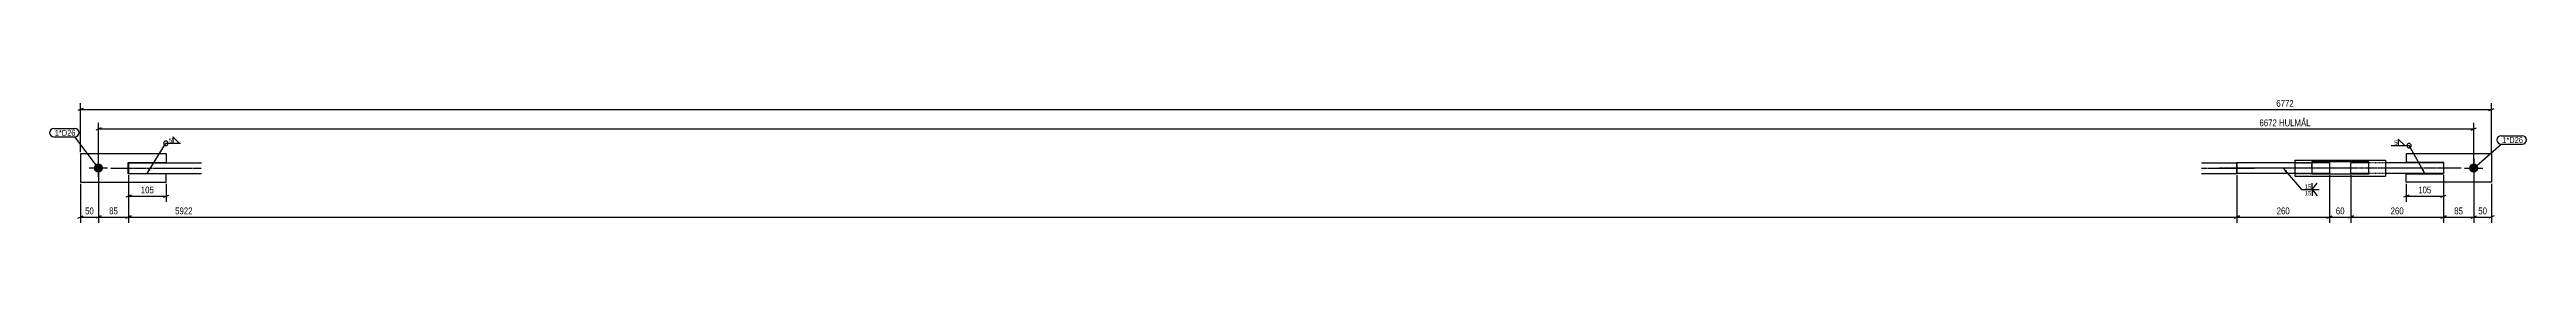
# Model space of a CAD drawing. Header units: millimetres. Extents: x 12 to 20000, y -28 to 363.
# Drawn here: x 12 to 6969, y 12 to 363 of the extents above; entities that cross this region are included whole.
import ezdxf

# ---------------------------------------------------------------- set-up
doc = ezdxf.new("R2010")
doc.units = ezdxf.units.MM
doc.linetypes.add('DXK_LINE_DOT2', pattern=[3.9198, 1.9599, -1.9599])
doc.linetypes.add('DXK_LINE_DOT3', pattern=[5.9187, 2.979, -0.9799, 0.9799, -0.9799])
for name, color, linetype in [('MÅLSÆTNING', 7, 'Continuous'), ('STÅL', 7, 'Continuous'), ('TEKST', 7, 'Continuous')]:
    doc.layers.add(name, color=color, linetype=linetype)
doc.styles.add('Arial Narrow', font='ARIALN.TTF', dxfattribs={"height": 0.2})

msp = doc.modelspace()

# ---------------------------------------------------------------- hatches: boundary and pattern name
at = {"layer": 'STÅL', "linetype": 'Continuous'}
for points in [[(149.2, 153.1, -1), (149.2, 179.1, -1)], [(6820.9, 179.1, -1), (6820.9, 153.1, -1)]]:
    msp.add_hatch(color=96, dxfattribs=at).paths.add_polyline_path(points)
at = {"layer": 'TEKST', "linetype": 'Continuous'}
msp.add_hatch(color=3, dxfattribs=at).paths.add_polyline_path([(6291.6, 154.5), (6285.9, 166.1), (6296.4, 158.5)])

# ---------------------------------------------------------------- linework, layer by layer
at = {"layer": 'MÅLSÆTNING', "color": 7, "linetype": 'Continuous'}
for p, q in [((99.2, 211.1), (99.2, 348.6)), ((6870.9, 211.1), (6870.9, 348.6)), ((106.7, 333.8), (91.7, 327.8)), ((156.7, 279.1), (141.7, 273.1)), ((149.2, 171.1), (149.2, 293.8)), ((6813.4, 273.1), (6828.4, 279.1)), ((6820.9, 171.1), (6820.9, 293.8)), ((6863.4, 327.8), (6878.4, 333.8)), ((149.2, 276.1), (6820.9, 276.1)), ((149.2, 161.1), (149.2, 12)), ((234.2, 146.1), (234.2, 12)), ((234.2, 146.1), (234.2, 12)), ((6155.9, 146.1), (6155.9, 12)), ((6155.9, 146.1), (6155.9, 12)), ((6415.9, 146.1), (6415.9, 12)), ((6475.9, 146.1), (6475.9, 12)), ((6475.9, 146.1), (6475.9, 12)), ((6735.9, 146.1), (6735.9, 12)), ((6820.9, 161.1), (6820.9, 12)), ((99.2, 121.1), (99.2, 12)), ((6870.9, 121.1), (6870.9, 12)), ((91.7, 25), (106.7, 31)), ((156.7, 31), (141.7, 25)), ((149.2, 28), (234.2, 28)), ((241.7, 31), (226.7, 25)), ((226.7, 25), (241.7, 31)), ((234.2, 28), (6155.9, 28)), ((6163.4, 31), (6148.4, 25)), ((6148.4, 25), (6163.4, 31)), ((6408.4, 25), (6423.4, 31)), ((6415.9, 28), (6475.9, 28)), ((6483.4, 31), (6468.4, 25)), ((6483.4, 31), (6468.4, 25)), ((6743.4, 31), (6728.4, 25)), ((6735.9, 28), (6820.9, 28)), ((6813.4, 25), (6828.4, 31)), ((6878.4, 31), (6863.4, 25))]:
    msp.add_line(p, q, dxfattribs=at)
at = {"layer": 'STÅL', "color": 2, "linetype": 'Continuous'}
for p, q in [((339.2, 206.1), (99.2, 206.1)), ((99.2, 206.1), (99.2, 126.1)), ((233.2, 150.1), (233.2, 182.1)), ((233.2, 182.1), (339.2, 182.1)), ((339.2, 150.1), (233.2, 150.1)), ((234.2, 181.1), (439.2, 181.1)), ((234.2, 181.1), (234.2, 158.6)), ((234.2, 158.6), (234.2, 151.1)), ((234.2, 151.1), (439.2, 151.1)), ((339.2, 206.1), (339.2, 182.1)), ((339.2, 126.1), (339.2, 150.1)), ((6055.9, 181.1), (6155.9, 181.1)), ((6055.9, 151.1), (6155.9, 151.1)), ((6318.4, 181.1), (6155.9, 181.1)), ((6155.9, 151.1), (6155.9, 181.1)), ((6155.9, 181.1), (6155.9, 179)), ((6155.9, 179), (6155.9, 151.1)), ((6318.4, 151.1), (6155.9, 151.1)), ((6318.4, 188.6), (6573.4, 188.6)), ((6318.4, 188.6), (6318.4, 143.6)), ((6318.4, 143.6), (6573.4, 143.6)), ((6525.9, 183.6), (6365.9, 183.6)), ((6365.9, 183.6), (6365.9, 148.6)), ((6415.9, 181.1), (6365.9, 181.1)), ((6415.9, 151.1), (6365.9, 151.1)), ((6525.9, 148.6), (6365.9, 148.6)), ((6415.9, 181.1), (6415.9, 158.6)), ((6415.9, 158.6), (6415.9, 151.1)), ((6525.9, 181.1), (6475.9, 181.1)), ((6475.9, 151.1), (6475.9, 181.1)), ((6525.9, 151.1), (6475.9, 151.1)), ((6525.9, 148.6), (6525.9, 183.6)), ((6573.4, 188.6), (6573.4, 143.6)), ((6735.9, 181.1), (6573.4, 181.1)), ((6735.9, 151.1), (6573.4, 151.1)), ((6870.9, 206.1), (6630.9, 206.1)), ((6630.9, 206.1), (6630.9, 182.1)), ((6736.9, 182.1), (6630.9, 182.1)), ((6630.9, 126.1), (6630.9, 150.1)), ((6630.9, 150.1), (6736.9, 150.1)), ((6735.9, 181.1), (6735.9, 151.1)), ((6736.9, 150.1), (6736.9, 182.1)), ((6870.9, 206.1), (6870.9, 126.1)), ((99.2, 126.1), (339.2, 126.1)), ((6870.9, 126.1), (6630.9, 126.1))]:
    msp.add_line(p, q, dxfattribs=at)
at = {"layer": 'STÅL', "color": 96, "linetype": 'Continuous'}
for p, q in [((175.2, 166.1), (123.2, 166.1)), ((149.2, 140.1), (149.2, 192.1)), ((6794.9, 166.1), (6846.9, 166.1)), ((6820.9, 192.1), (6820.9, 140.1))]:
    msp.add_line(p, q, dxfattribs=at)
at = {"layer": 'STÅL', "color": 7, "linetype": 'DXK_LINE_DOT3'}
for p, q in [((184.2, 166.1), (439.2, 166.1)), ((6055.9, 166.1), (6205.9, 166.1)), ((6465.9, 166.1), (6105.9, 166.1)), ((6425.9, 166.1), (6268.4, 166.1)), ((6785.9, 166.1), (6425.9, 166.1))]:
    msp.add_line(p, q, dxfattribs=at)
at = {"layer": 'STÅL', "color": 7, "linetype": 'DXK_LINE_DOT2'}
for p, q in [((6318.4, 181.1), (6365.9, 181.1)), ((6365.9, 181.1), (6318.4, 181.1)), ((6318.4, 151.1), (6365.9, 151.1)), ((6365.9, 151.1), (6318.4, 151.1)), ((6365.9, 166.1), (6365.9, 177.3)), ((6573.4, 181.1), (6525.9, 181.1)), ((6573.4, 151.1), (6525.9, 151.1))]:
    msp.add_line(p, q, dxfattribs=at)

# ---------------------------------------------------------------- next in the draw order: wipeouts: each hides what was drawn before it
at = {"color": 0}
for points, layer in [([(6366.8, 279.8), (6366.8, 307.8), (6215.1, 307.8), (6215.1, 279.8)], 'MÅLSÆTNING'), ([(207.9, 31.8), (207.9, 59.8), (175.5, 59.8), (175.5, 31.8)], 'MÅLSÆTNING'), ([(417.6, 31.8), (417.6, 59.8), (360.8, 59.8), (360.8, 31.8)], 'MÅLSÆTNING'), ([(6794.6, 31.8), (6794.6, 59.8), (6762.2, 59.8), (6762.2, 31.8)], 'MÅLSÆTNING'), ([(80, 256.9), (80, 274.4), (26.7, 274.4), (26.7, 256.9)], 'TEKST'), ([(356.1, 237.2), (356.1, 251.7), (346.5, 251.7), (346.5, 237.2)], 'TEKST'), ([(6606.6, 230.7), (6606.6, 245.2), (6597, 245.2), (6597, 230.7)], 'TEKST'), ([(6954.3, 236.6), (6954.3, 254.1), (6901, 254.1), (6901, 236.6)], 'TEKST'), ([(6362.4, 106.8), (6362.4, 121.3), (6345.1, 121.3), (6345.1, 106.8)], 'TEKST')]:
    msp.add_wipeout(points, dxfattribs=at).dxf.layer = layer

# ---------------------------------------------------------------- next in the draw order: linework, layer by layer
at = {"layer": 'MÅLSÆTNING', "color": 7, "linetype": 'Continuous'}
for p, q in [((99.2, 330.8), (6870.9, 330.8)), ((149.2, 161.1), (149.2, 12)), ((234.2, 146.1), (234.2, 71)), ((6735.9, 146.1), (6735.9, 12)), ((6735.9, 146.1), (6735.9, 71)), ((6820.9, 161.1), (6820.9, 12)), ((241.7, 90), (226.7, 84)), ((234.2, 87), (339.2, 87)), ((331.7, 84), (346.7, 90)), ((339.2, 121.1), (339.2, 71)), ((6728.4, 84), (6743.4, 90)), ((99.2, 28), (149.2, 28)), ((156.7, 31), (141.7, 25)), ((6475.9, 28), (6735.9, 28)), ((6728.4, 25), (6743.4, 31)), ((6813.4, 25), (6828.4, 31)), ((6820.9, 28), (6870.9, 28))]:
    msp.add_line(p, q, dxfattribs=at)
at = {"layer": 'TEKST', "color": 3, "linetype": 'Continuous'}
for p, q in [((338.7, 235.7), (380.1, 235.7)), ((376.5, 235.7), (358.6, 253.6)), ((358.6, 253.6), (358.6, 235.7)), ((358.6, 235.7), (376.5, 235.7)), ((6589.2, 229.2), (6639.3, 229.2)), ((6627, 229.2), (6609.1, 247.1)), ((6609.1, 247.1), (6609.1, 229.2)), ((6609.1, 229.2), (6627, 229.2)), ((6366.7, 105.3), (6381, 123.1)), ((6366.7, 105.3), (6366.7, 123.1))]:
    msp.add_line(p, q, dxfattribs=at)
for centre, start, end in [((338.7, 235.7), 90, 270), ((338.7, 235.7), 270, 90), ((6639.3, 229.2), 90, 270), ((6639.3, 229.2), 270, 90)]:
    msp.add_arc(centre, 6.25, start, end, dxfattribs=at)

# ---------------------------------------------------------------- next in the draw order: texts
at = {"layer": 'MÅLSÆTNING', "color": 3, "style": 'Arial Narrow'}
for s, height, p in [('6672 HULMÅL', 19.089, (6219.1, 283.8)), ('85', 19.09, (179.5, 35.8)), ('5922', 19.09, (364.8, 35.8)), ('85', 19.09, (6766.2, 35.8))]:
    msp.add_text(s, height=height, dxfattribs=at).set_placement(p)
at = {"layer": 'TEKST', "color": 3, "style": 'Arial Narrow'}
for p in [(347.5, 238.2), (6598, 231.7)]:
    msp.add_text('5', height=11.9, dxfattribs=at).set_placement(p)

# ---------------------------------------------------------------- next in the draw order: wipeouts: each hides what was drawn before it
at = {"color": 0}
for points in [[(80, 256.9), (80, 274.4), (26.7, 274.4), (26.7, 256.9)], [(6954.3, 236.6), (6954.3, 254.1), (6901, 254.1), (6901, 236.6)]]:
    msp.add_wipeout(points, dxfattribs=at).dxf.layer = 'TEKST'

# ---------------------------------------------------------------- next in the draw order: linework, layer by layer
at = {"layer": 'TEKST', "color": 7, "linetype": 'Continuous'}
for p, q in [((23.7, 277.4), (83, 277.4)), ((23.7, 253.9), (83, 253.9)), ((149.2, 166.1), (83, 253.9)), ((6820.9, 166.1), (6898, 233.6)), ((6898, 257.1), (6957.3, 257.1)), ((6898, 233.6), (6957.3, 233.6))]:
    msp.add_line(p, q, dxfattribs=at)
for centre, radius, start, end in [((23.7, 265.7), 11.7, 90, 270), ((83, 265.7), 11.8, 270, 90), ((6898, 245.3), 11.8, 90, 270), ((6957.3, 245.3), 11.7, 270, 90)]:
    msp.add_arc(centre, radius, start, end, dxfattribs=at)

# ---------------------------------------------------------------- next in the draw order: texts
at = {"layer": 'TEKST', "color": 3, "style": 'Arial Narrow'}
for p in [(26.7, 256.9), (6901, 236.6)]:
    msp.add_text('1*D26', height=16.7, dxfattribs=at).set_placement(p)

# ---------------------------------------------------------------- next in the draw order: wipeouts: each hides what was drawn before it
at = {"color": 0}
for points in [[(6319.3, 334.6), (6319.3, 362.6), (6262.5, 362.6), (6262.5, 334.6)], [(309, 90.8), (309, 118.8), (264.4, 118.8), (264.4, 90.8)], [(140.4, 31.8), (140.4, 59.8), (108, 59.8), (108, 31.8)], [(6462.1, 31.8), (6462.1, 59.8), (6429.7, 59.8), (6429.7, 31.8)], [(6628.2, 31.8), (6628.2, 59.8), (6583.6, 59.8), (6583.6, 31.8)], [(6862.1, 31.8), (6862.1, 59.8), (6829.7, 59.8), (6829.7, 31.8)]]:
    msp.add_wipeout(points, dxfattribs=at).dxf.layer = 'MÅLSÆTNING'
at = {"color": 0, "linetype": 'Continuous'}
msp.add_wipeout([(6362.4, 88), (6362.4, 102.5), (6345.1, 102.5), (6345.1, 88)], dxfattribs=at).dxf.layer = 'TEKST'

# ---------------------------------------------------------------- next in the draw order: hatches: boundary and pattern name
at = {"layer": 'TEKST', "linetype": 'Continuous'}
msp.add_hatch(color=3, dxfattribs=at).paths.add_polyline_path([(295.4, 160), (286.2, 151.1), (290.1, 163.3)])

# ---------------------------------------------------------------- next in the draw order: linework, layer by layer
at = {"layer": 'MÅLSÆTNING', "color": 7, "linetype": 'Continuous'}
for p, q in [((6415.9, 146.1), (6415.9, 12)), ((6638.4, 90), (6623.4, 84)), ((6630.9, 121.1), (6630.9, 71)), ((6630.9, 87), (6735.9, 87)), ((6155.9, 28), (6415.9, 28)), ((6408.4, 25), (6423.4, 31))]:
    msp.add_line(p, q, dxfattribs=at)
at = {"layer": 'TEKST', "color": 3, "linetype": 'Continuous'}
for p, q in [((286.2, 151.1), (338.7, 235.7)), ((6285.9, 166.1), (6337.4, 105.3)), ((6337.4, 105.3), (6386.4, 105.3)), ((6366.7, 105.3), (6381, 87.4)), ((6366.7, 105.3), (6366.7, 87.4))]:
    msp.add_line(p, q, dxfattribs=at)

# ---------------------------------------------------------------- next in the draw order: texts
at = {"layer": 'MÅLSÆTNING', "color": 3, "style": 'Arial Narrow'}
for s, p in [('6772', (6266.5, 338.6)), ('105', (268.4, 94.8)), ('50', (112, 35.8)), ('60', (6433.7, 35.8)), ('260', (6587.6, 35.8)), ('50', (6833.7, 35.8))]:
    msp.add_text(s, height=19.09, dxfattribs=at).set_placement(p)
at = {"layer": 'TEKST', "color": 3, "style": 'Arial Narrow'}
msp.add_text('15', height=11.93, dxfattribs=at).set_placement((6346.1, 107.8))
at = {"layer": 'TEKST', "color": 3, "linetype": 'Continuous', "style": 'Arial Narrow'}
msp.add_text('15', height=11.93, dxfattribs=at).set_placement((6346.1, 89))

# ---------------------------------------------------------------- next in the draw order: wipeouts: each hides what was drawn before it
at = {"color": 0}
for points in [[(6705.7, 90.8), (6705.7, 118.8), (6661.1, 118.8), (6661.1, 90.8)], [(6308.2, 31.8), (6308.2, 59.8), (6263.6, 59.8), (6263.6, 31.8)]]:
    msp.add_wipeout(points, dxfattribs=at).dxf.layer = 'MÅLSÆTNING'

# ---------------------------------------------------------------- next in the draw order: hatches: boundary and pattern name
at = {"layer": 'TEKST', "linetype": 'Continuous'}
msp.add_hatch(color=3, dxfattribs=at).paths.add_polyline_path([(6680, 163.5), (6683.4, 151.1), (6674.6, 160.4)])

# ---------------------------------------------------------------- next in the draw order: linework, layer by layer
at = {"layer": 'TEKST', "color": 3, "linetype": 'Continuous'}
msp.add_line((6683.4, 151.1), (6639.3, 229.2), dxfattribs=at)

# ---------------------------------------------------------------- next in the draw order: texts
at = {"layer": 'MÅLSÆTNING', "color": 3, "style": 'Arial Narrow'}
for s, p in [('105', (6665.1, 94.8)), ('260', (6267.6, 35.8))]:
    msp.add_text(s, height=19.09, dxfattribs=at).set_placement(p)

doc.saveas('drawing.dxf')
